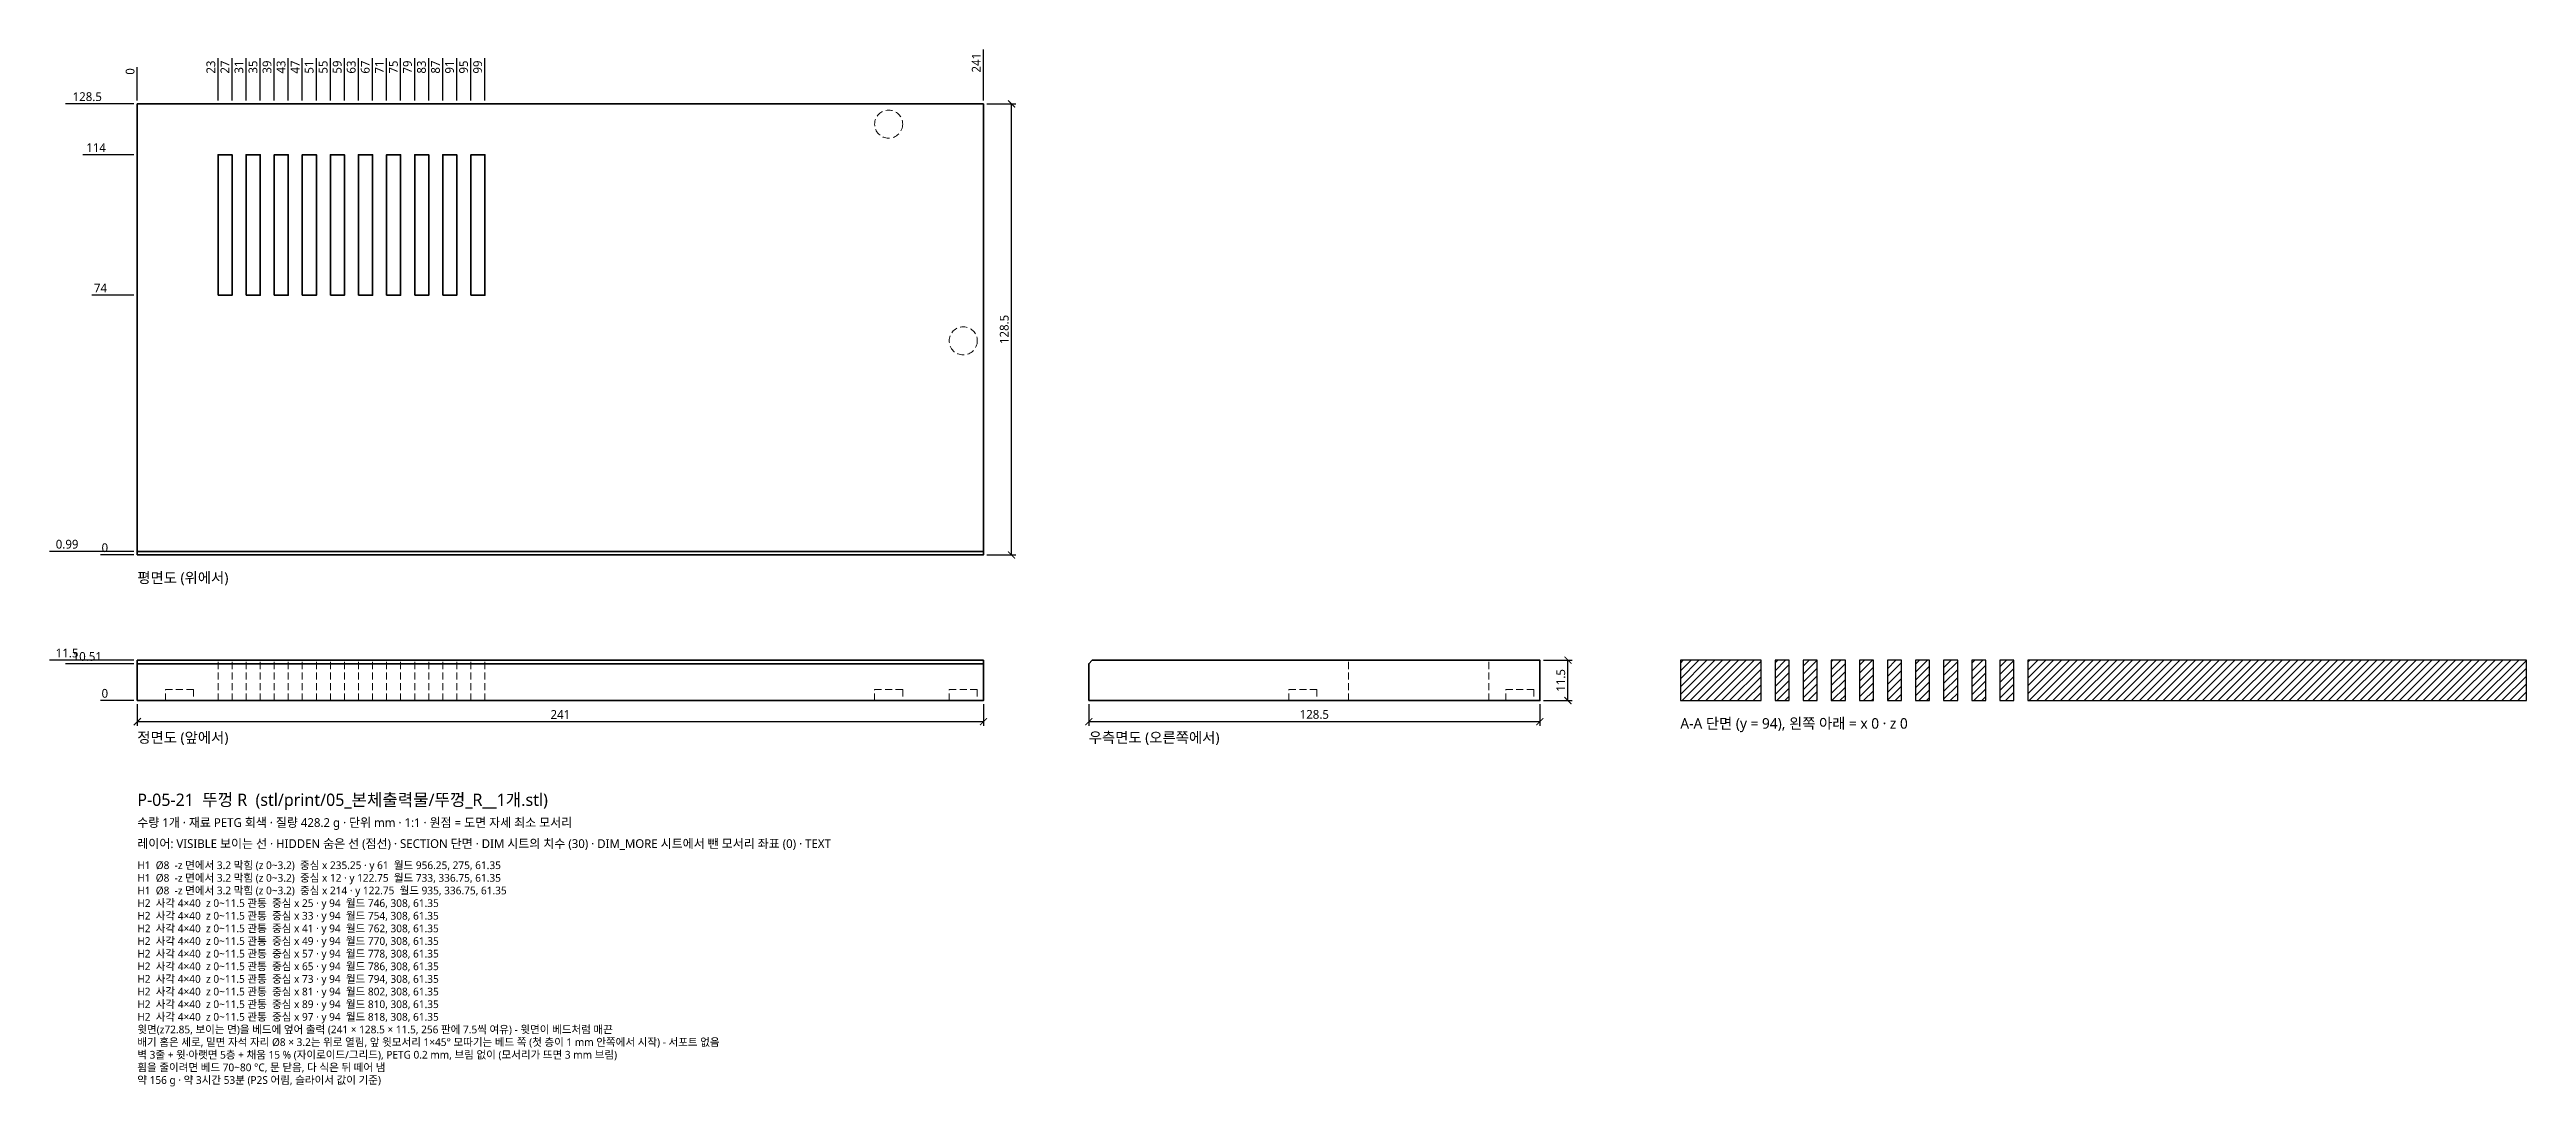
# Model space of a CAD drawing. Header units: millimetres. Extents: x -25 to 680, y -110 to 186.
import ezdxf

# ---------------------------------------------------------------- set-up
doc = ezdxf.new("R2010")
doc.units = ezdxf.units.MM
doc.linetypes.add('HIDDEN', pattern=[3, 2, -1])
for name, color, linetype, lineweight in [('DIM', 4, 'CONTINUOUS', 13), ('HIDDEN', 8, 'HIDDEN', 18), ('SECTION', 5, 'CONTINUOUS', 25), ('TEXT', 7, 'CONTINUOUS', 18), ('VISIBLE', 7, 'CONTINUOUS', 35)]:
    doc.layers.add(name, color=color, linetype=linetype, lineweight=lineweight)
doc.styles.add('KR', font='malgun.ttf')
doc.dimstyles.new('TOCCATA', dxfattribs={"dimtxt": 2.5, "dimasz": 2, "dimexe": 1.2, "dimexo": 1, "dimgap": 0.8, "dimtad": 1, "dimdsep": 46, "dimtxsty": 'KR', "dimblk": 'ARCHTICK', "dimcen": 2.5, "dimazin": 3, "dimtfac": 0.5, "dimtmove": 2, "dimatfit": 3})

# ---------------------------------------------------------------- blocks, each defined once
blk = doc.blocks.new('_ARCHTICK')
at = {"color": 0, "linetype": 'BYBLOCK', "const_width": 0.15}
blk.add_lwpolyline([(-0.5, -0.5), (0.5, 0.5)], dxfattribs=at)

msp = doc.modelspace()

# ---------------------------------------------------------------- hatches: boundary and pattern name
at = {"layer": 'SECTION'}
h = msp.add_hatch(dxfattribs=at)
h.set_pattern_fill('ANSI31', scale=0.5)
h.paths.add_polyline_path([(462.5, 11.5), (439.5, 11.5), (439.5, 0), (462.5, 0)])
h.paths.add_polyline_path([(470.5, 11.5), (466.5, 11.5), (466.5, 0), (470.5, 0)])
h.paths.add_polyline_path([(478.5, 11.5), (474.5, 11.5), (474.5, 0), (478.5, 0)])
h.paths.add_polyline_path([(486.5, 11.5), (482.5, 11.5), (482.5, 0), (486.5, 0)])
h.paths.add_polyline_path([(494.5, 11.5), (490.5, 11.5), (490.5, 0), (494.5, 0)])
h.paths.add_polyline_path([(502.5, 11.5), (498.5, 11.5), (498.5, 0), (502.5, 0)])
h.paths.add_polyline_path([(510.5, 11.5), (506.5, 11.5), (506.5, 0), (510.5, 0)])
h.paths.add_polyline_path([(518.5, 11.5), (514.5, 11.5), (514.5, 0), (518.5, 0)])
h.paths.add_polyline_path([(526.5, 11.5), (522.5, 11.5), (522.5, 0), (526.5, 0)])
h.paths.add_polyline_path([(534.5, 11.5), (530.5, 11.5), (530.5, 0), (534.5, 0)])
h.paths.add_polyline_path([(680.5, 11.5), (538.5, 11.5), (538.5, 0), (680.5, 0)])

# ---------------------------------------------------------------- linework, layer by layer
at = {"layer": 'HIDDEN'}
for points in [[(23, 0), (23, 11.5)], [(27, 0), (27, 11.5)], [(31, 0), (31, 11.5)], [(35, 0), (35, 11.5)], [(39, 0), (39, 11.5)], [(43, 0), (43, 11.5)], [(47, 0), (47, 11.5)], [(51, 0), (51, 11.5)], [(55, 0), (55, 11.5)], [(59, 0), (59, 11.5)], [(63, 0), (63, 11.5)], [(67, 0), (67, 11.5)], [(71, 0), (71, 11.5)], [(75, 0), (75, 11.5)], [(79, 0), (79, 11.5)], [(83, 0), (83, 11.5)], [(87, 0), (87, 11.5)], [(91, 0), (91, 11.5)], [(95, 0), (95, 11.5)], [(99, 0), (99, 11.5)], [(345, 0), (345, 11.5)], [(385, 0), (385, 11.5)], [(8, 0), (8, 3.2), (16, 3.2), (16, 0)], [(210, 0), (210, 3.2), (218, 3.2), (218, 0)], [(231.25, 0), (231.25, 3.2), (239.25, 3.2), (239.25, 0)], [(328, 0), (328, 3.2), (336, 3.2), (336, 0)], [(389.75, 0), (389.75, 3.2), (397.75, 3.2), (397.75, 0)]]:
    msp.add_lwpolyline(points, dxfattribs=at)
for centre in [(214, 164.25), (235.25, 102.5)]:
    msp.add_circle(centre, 4, dxfattribs=at)
msp.add_arc((12, 164.25), 4, -90, -90, dxfattribs=at)
at = {"layer": 'SECTION'}
for points in [[(462.5, 11.5), (439.5, 11.5), (439.5, 0), (462.5, 0)], [(470.5, 11.5), (466.5, 11.5), (466.5, 0), (470.5, 0)], [(478.5, 11.5), (474.5, 11.5), (474.5, 0), (478.5, 0)], [(486.5, 11.5), (482.5, 11.5), (482.5, 0), (486.5, 0)], [(494.5, 11.5), (490.5, 11.5), (490.5, 0), (494.5, 0)], [(502.5, 11.5), (498.5, 11.5), (498.5, 0), (502.5, 0)], [(510.5, 11.5), (506.5, 11.5), (506.5, 0), (510.5, 0)], [(518.5, 11.5), (514.5, 11.5), (514.5, 0), (518.5, 0)], [(526.5, 11.5), (522.5, 11.5), (522.5, 0), (526.5, 0)], [(534.5, 11.5), (530.5, 11.5), (530.5, 0), (534.5, 0)], [(680.5, 11.5), (538.5, 11.5), (538.5, 0), (680.5, 0)]]:
    msp.add_lwpolyline(points, close=True, dxfattribs=at)
at = {"layer": 'VISIBLE'}
for points in [[(0, 41.5), (0, 170), (241, 170), (241, 41.5), (0, 41.5)], [(23, 115.5), (23, 155.5), (27, 155.5), (27, 115.5), (23, 115.5)], [(31, 115.5), (35, 115.5), (35, 155.5), (31, 155.5), (31, 115.5)], [(39, 115.5), (43, 115.5), (43, 155.5), (39, 155.5), (39, 115.5)], [(47, 115.5), (51, 115.5), (51, 155.5), (47, 155.5), (47, 115.5)], [(55, 115.5), (59, 115.5), (59, 155.5), (55, 155.5), (55, 115.5)], [(63, 115.5), (67, 115.5), (67, 155.5), (63, 155.5), (63, 115.5)], [(71, 115.5), (75, 115.5), (75, 155.5), (71, 155.5), (71, 115.5)], [(79, 115.5), (83, 115.5), (83, 155.5), (79, 155.5), (79, 115.5)], [(87, 115.5), (91, 115.5), (91, 155.5), (87, 155.5), (87, 115.5)], [(95, 115.5), (99, 115.5), (99, 155.5), (95, 155.5), (95, 115.5)], [(0, 42.49), (241, 42.49)], [(0, 0), (0, 11.5), (241, 11.5), (241, 0), (0, 0)], [(0, 10.51), (241, 10.51)], [(271, 0), (271, 10.51), (271.99, 11.5), (399.5, 11.5), (399.5, 0), (271, 0)]]:
    msp.add_lwpolyline(points, dxfattribs=at)

# ---------------------------------------------------------------- texts
at = {"layer": 'TEXT', "style": 'KR'}
for s, height, p in [('평면도 (위에서)', 3, (0, 33.5)), ('A-A 단면 (y = 94), 왼쪽 아래 = x 0 · z 0', 3, (439.5, -8)), ('정면도 (앞에서)', 3, (0, -12)), ('우측면도 (오른쪽에서)', 3, (271, -12)), ('P-05-21  뚜껑 R  (stl/print/05_본체출력물/뚜껑_R__1개.stl)', 3.5, (0, -30)), ('수량 1개 · 재료 PETG 회색 · 질량 428.2 g · 단위 mm · 1:1 · 원점 = 도면 자세 최소 모서리', 2.5, (0, -36)), ('레이어: VISIBLE 보이는 선 · HIDDEN 숨은 선 (점선) · SECTION 단면 · DIM 시트의 치수 (30) · DIM_MORE 시트에서 뺀 모서리 좌표 (0) · TEXT', 2.5, (0, -42)), ('H1  Ø8  -z 면에서 3.2 막힘 (z 0~3.2)  중심 x 235.25 · y 61  월드 956.25, 275, 61.35', 2.2, (0, -48)), ('H1  Ø8  -z 면에서 3.2 막힘 (z 0~3.2)  중심 x 12 · y 122.75  월드 733, 336.75, 61.35', 2.2, (0, -51.6)), ('H1  Ø8  -z 면에서 3.2 막힘 (z 0~3.2)  중심 x 214 · y 122.75  월드 935, 336.75, 61.35', 2.2, (0, -55.2)), ('H2  사각 4×40  z 0~11.5 관통  중심 x 25 · y 94  월드 746, 308, 61.35', 2.2, (0, -58.8)), ('H2  사각 4×40  z 0~11.5 관통  중심 x 33 · y 94  월드 754, 308, 61.35', 2.2, (0, -62.4)), ('H2  사각 4×40  z 0~11.5 관통  중심 x 41 · y 94  월드 762, 308, 61.35', 2.2, (0, -66)), ('H2  사각 4×40  z 0~11.5 관통  중심 x 49 · y 94  월드 770, 308, 61.35', 2.2, (0, -69.6)), ('H2  사각 4×40  z 0~11.5 관통  중심 x 57 · y 94  월드 778, 308, 61.35', 2.2, (0, -73.2)), ('H2  사각 4×40  z 0~11.5 관통  중심 x 65 · y 94  월드 786, 308, 61.35', 2.2, (0, -76.8)), ('H2  사각 4×40  z 0~11.5 관통  중심 x 73 · y 94  월드 794, 308, 61.35', 2.2, (0, -80.4)), ('H2  사각 4×40  z 0~11.5 관통  중심 x 81 · y 94  월드 802, 308, 61.35', 2.2, (0, -84)), ('H2  사각 4×40  z 0~11.5 관통  중심 x 89 · y 94  월드 810, 308, 61.35', 2.2, (0, -87.6)), ('H2  사각 4×40  z 0~11.5 관통  중심 x 97 · y 94  월드 818, 308, 61.35', 2.2, (0, -91.2)), ('윗면(z72.85, 보이는 면)을 베드에 엎어 출력 (241 × 128.5 × 11.5, 256 판에 7.5씩 여유) - 윗면이 베드처럼 매끈', 2.2, (0, -94.8)), ('배기 홈은 세로, 밑면 자석 자리 Ø8 × 3.2는 위로 열림, 앞 윗모서리 1×45° 모따기는 베드 쪽 (첫 층이 1 mm 안쪽에서 시작) - 서포트 없음', 2.2, (0, -98.4)), ('휨을 줄이려면 베드 70~80 °C, 문 닫음, 다 식은 뒤 떼어 냄', 2.2, (0, -105.6)), ('벽 3줄 + 윗·아랫면 5층 + 채움 15 % (자이로이드/그리드), PETG 0.2 mm, 브림 없이 (모서리가 뜨면 3 mm 브림)', 2.2, (0, -102)), ('약 156 g · 약 3시간 53분 (P2S 어림, 슬라이서 값이 기준)', 2.2, (0, -109.2))]:
    msp.add_text(s, height=height, dxfattribs=at).set_placement(p)

# ---------------------------------------------------------------- dimensions: what is measured, and where the dimension line sits
at = {"layer": 'DIM'}
for feature_location, offset, dtype, origin in [((241, 170), (0, 8), 1, (0, 41.5)), ((0, 170), (0, 8), 1, (0, 41.5)), ((23, 170), (0, 8), 1, (0, 41.5)), ((27, 170), (0, 8), 1, (0, 41.5)), ((31, 170), (0, 8), 1, (0, 41.5)), ((35, 170), (0, 8), 1, (0, 41.5)), ((39, 170), (0, 8), 1, (0, 41.5)), ((43, 170), (0, 8), 1, (0, 41.5)), ((47, 170), (0, 8), 1, (0, 41.5)), ((51, 170), (0, 8), 1, (0, 41.5)), ((55, 170), (0, 8), 1, (0, 41.5)), ((59, 170), (0, 8), 1, (0, 41.5)), ((63, 170), (0, 8), 1, (0, 41.5)), ((67, 170), (0, 8), 1, (0, 41.5)), ((71, 170), (0, 8), 1, (0, 41.5)), ((75, 170), (0, 8), 1, (0, 41.5)), ((79, 170), (0, 8), 1, (0, 41.5)), ((83, 170), (0, 8), 1, (0, 41.5)), ((87, 170), (0, 8), 1, (0, 41.5)), ((91, 170), (0, 8), 1, (0, 41.5)), ((95, 170), (0, 8), 1, (0, 41.5)), ((99, 170), (0, 8), 1, (0, 41.5)), ((0, 170), (-8, 0), 0, (0, 41.5)), ((0, 155.5), (-8, 0), 0, (0, 41.5)), ((0, 115.5), (-8, 0), 0, (0, 41.5)), ((0, 42.49), (-15, 0), 0, (0, 41.5)), ((0, 41.5), (-8, 0), 0, (0, 41.5)), ((0, 11.5), (-15, 0), 0, (0, 0)), ((0, 10.51), (-8, 0), 0, (0, 0)), ((0, 0), (-8, 0), 0, (0, 0))]:
    msp.add_ordinate_dim(feature_location=feature_location, offset=offset, dtype=dtype, origin=origin, dimstyle='TOCCATA', dxfattribs=at).render()
for base, p1, p2 in [((249, 41.5), (241, 41.5), (241, 170)), ((407.5, 0), (399.5, 0), (399.5, 11.5))]:
    msp.add_linear_dim(base=base, p1=p1, p2=p2, angle=90, dimstyle='TOCCATA', dxfattribs=at).render()
for base, p1, p2 in [((0, -6), (0, 0), (241, 0)), ((271, -6), (271, 0), (399.5, 0))]:
    msp.add_linear_dim(base=base, p1=p1, p2=p2, dimstyle='TOCCATA', dxfattribs=at).render()

doc.saveas('drawing.dxf')
